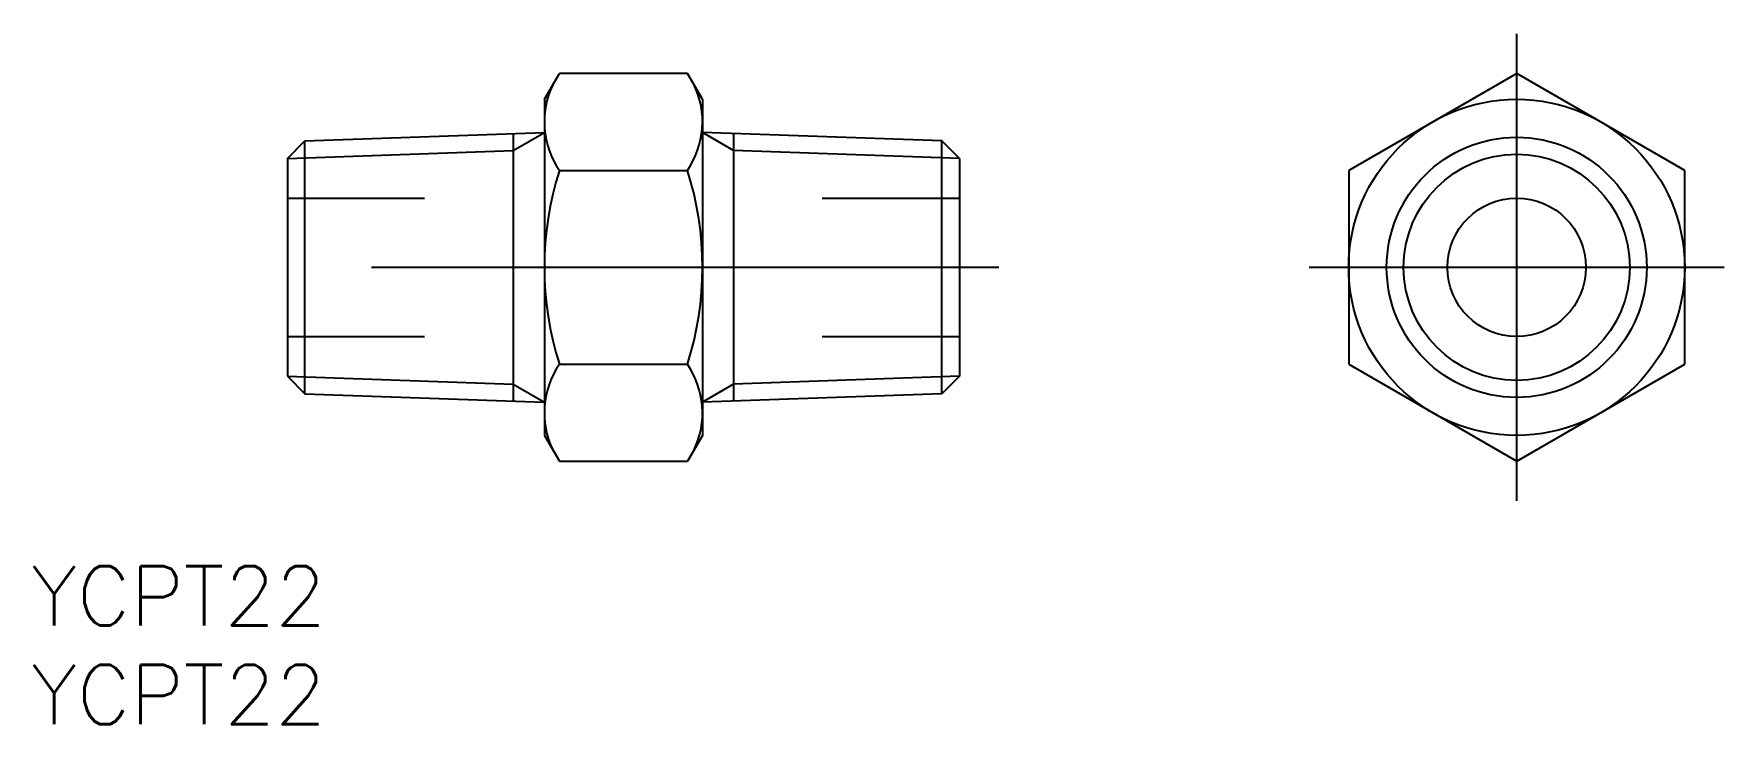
# Model space of a CAD drawing. Extents: x -75 to 10.5, y -23.1 to 11.8.
import ezdxf

# ---------------------------------------------------------------- set-up
doc = ezdxf.new("R2010")
doc.units = 0
doc.linetypes.add('CENTER', pattern=[50.8, 31.75, -6.35, 6.35, -6.35])
doc.linetypes.add('DASHED', pattern=[19.05, 12.7, -6.35])
doc.layers.get('0').update_dxf_attribs({"linetype": 'CONTINUOUS'})
doc.layers.add('CENTER', color=1, linetype='CENTER')
doc.styles.get("Standard").update_dxf_attribs({"font": 'txt.shx', "height": 3, "bigfont": 'bigfont.shx'})

msp = doc.modelspace()

# ---------------------------------------------------------------- linework, layer by layer
at = {"color": 7, "linetype": 'CONTINUOUS'}
for p, q in [((-49.2, 8.5), (-48.441, 9.815)), ((-41.959, 9.815), (-48.441, 9.815)), ((-41.2, 8.5), (-41.959, 9.815)), ((0, 9.815), (-8.5, 4.907)), ((8.5, 4.907), (0, 9.815)), ((-49.2, 8.5), (-49.2, -8.5)), ((-41.2, 8.5), (-41.2, -8.5)), ((-62.2, 5.513), (-61.313, 6.4)), ((-61.313, 6.4), (-49.2, 6.823)), ((-61.313, -6.4), (-61.313, 6.4)), ((-50.778, 6.767), (-50.778, -6.767)), ((-29.087, 6.4), (-41.2, 6.823)), ((-39.622, 6.767), (-39.622, -6.767)), ((-29.087, -6.4), (-29.087, 6.4)), ((-28.2, 5.513), (-29.087, 6.4)), ((-62.2, 5.513), (-62.2, -5.513)), ((-28.2, 5.513), (-28.2, -5.513)), ((-48.441, 4.907), (-41.959, 4.907)), ((-8.5, 4.907), (-8.5, -4.907)), ((8.5, -4.907), (8.5, 4.907)), ((-48.441, -4.907), (-41.959, -4.907)), ((-8.5, -4.907), (0, -9.815)), ((0, -9.815), (8.5, -4.907)), ((-62.2, -5.513), (-61.313, -6.4)), ((-28.2, -5.513), (-29.087, -6.4)), ((-61.313, -6.4), (-49.2, -6.823)), ((-29.087, -6.4), (-41.2, -6.823)), ((-49.2, -8.5), (-48.441, -9.815)), ((-41.2, -8.5), (-41.959, -9.815)), ((-48.441, -9.815), (-41.959, -9.815))]:
    msp.add_line(p, q, dxfattribs=at)
at = {"color": 3, "linetype": 'CONTINUOUS'}
for p, q in [((-50.778, 5.911), (-49.2, 6.823)), ((-39.622, 5.911), (-41.2, 6.823)), ((-62.2, 5.513), (-50.778, 5.911)), ((-28.2, 5.513), (-39.622, 5.911)), ((-62.2, -5.513), (-50.778, -5.911)), ((-50.778, -5.911), (-49.2, -6.823)), ((-39.622, -5.911), (-41.2, -6.823)), ((-28.2, -5.513), (-39.622, -5.911))]:
    msp.add_line(p, q, dxfattribs=at)
at = {"color": 3, "linetype": 'DASHED'}
for p, q in [((-62.2, 3.5), (-55.257, 3.5)), ((-35.143, 3.5), (-28.2, 3.5)), ((-62.2, -3.5), (-55.257, -3.5)), ((-35.143, -3.5), (-28.2, -3.5))]:
    msp.add_line(p, q, dxfattribs=at)
at = {"color": 7, "linetype": 'CONTINUOUS'}
for radius in [8.5, 6.579, 3.5]:
    msp.add_circle((0, 0), radius, dxfattribs=at)
at = {"color": 3, "linetype": 'CONTINUOUS'}
msp.add_circle((0, 0), 5.723, dxfattribs=at)
at = {"color": 7, "linetype": 'CONTINUOUS'}
for centre, radius, start, end in [((-44.855, 7.361), 4.345, 154.38425, 214.38425), ((-45.545, 7.361), 4.345, 325.61575, 25.61575), ((-32.959, 0), 16.241, 162.41205, 197.58795), ((-57.441, 0), 16.241, 342.41205, 17.58795), ((-44.855, -7.361), 4.345, 145.61575, 205.61575), ((-45.545, -7.361), 4.345, 334.38425, 34.38425)]:
    msp.add_arc(centre, radius, start, end, dxfattribs=at)
at = {"layer": 'CENTER', "color": 1, "linetype": 'CENTER'}
for p, q in [((0, -11.815), (0, 11.815)), ((-26.2, 0), (-64.2, 0)), ((10.5, 0), (-10.5, 0))]:
    msp.add_line(p, q, dxfattribs=at)

# ---------------------------------------------------------------- texts
at = {"color": 7, "linetype": 'CONTINUOUS'}
for p in [(-75.163, -18.114), (-75.163, -23.114)]:
    msp.add_text('YCPT22', height=3, dxfattribs=at).set_placement(p)

doc.saveas('drawing.dxf')
